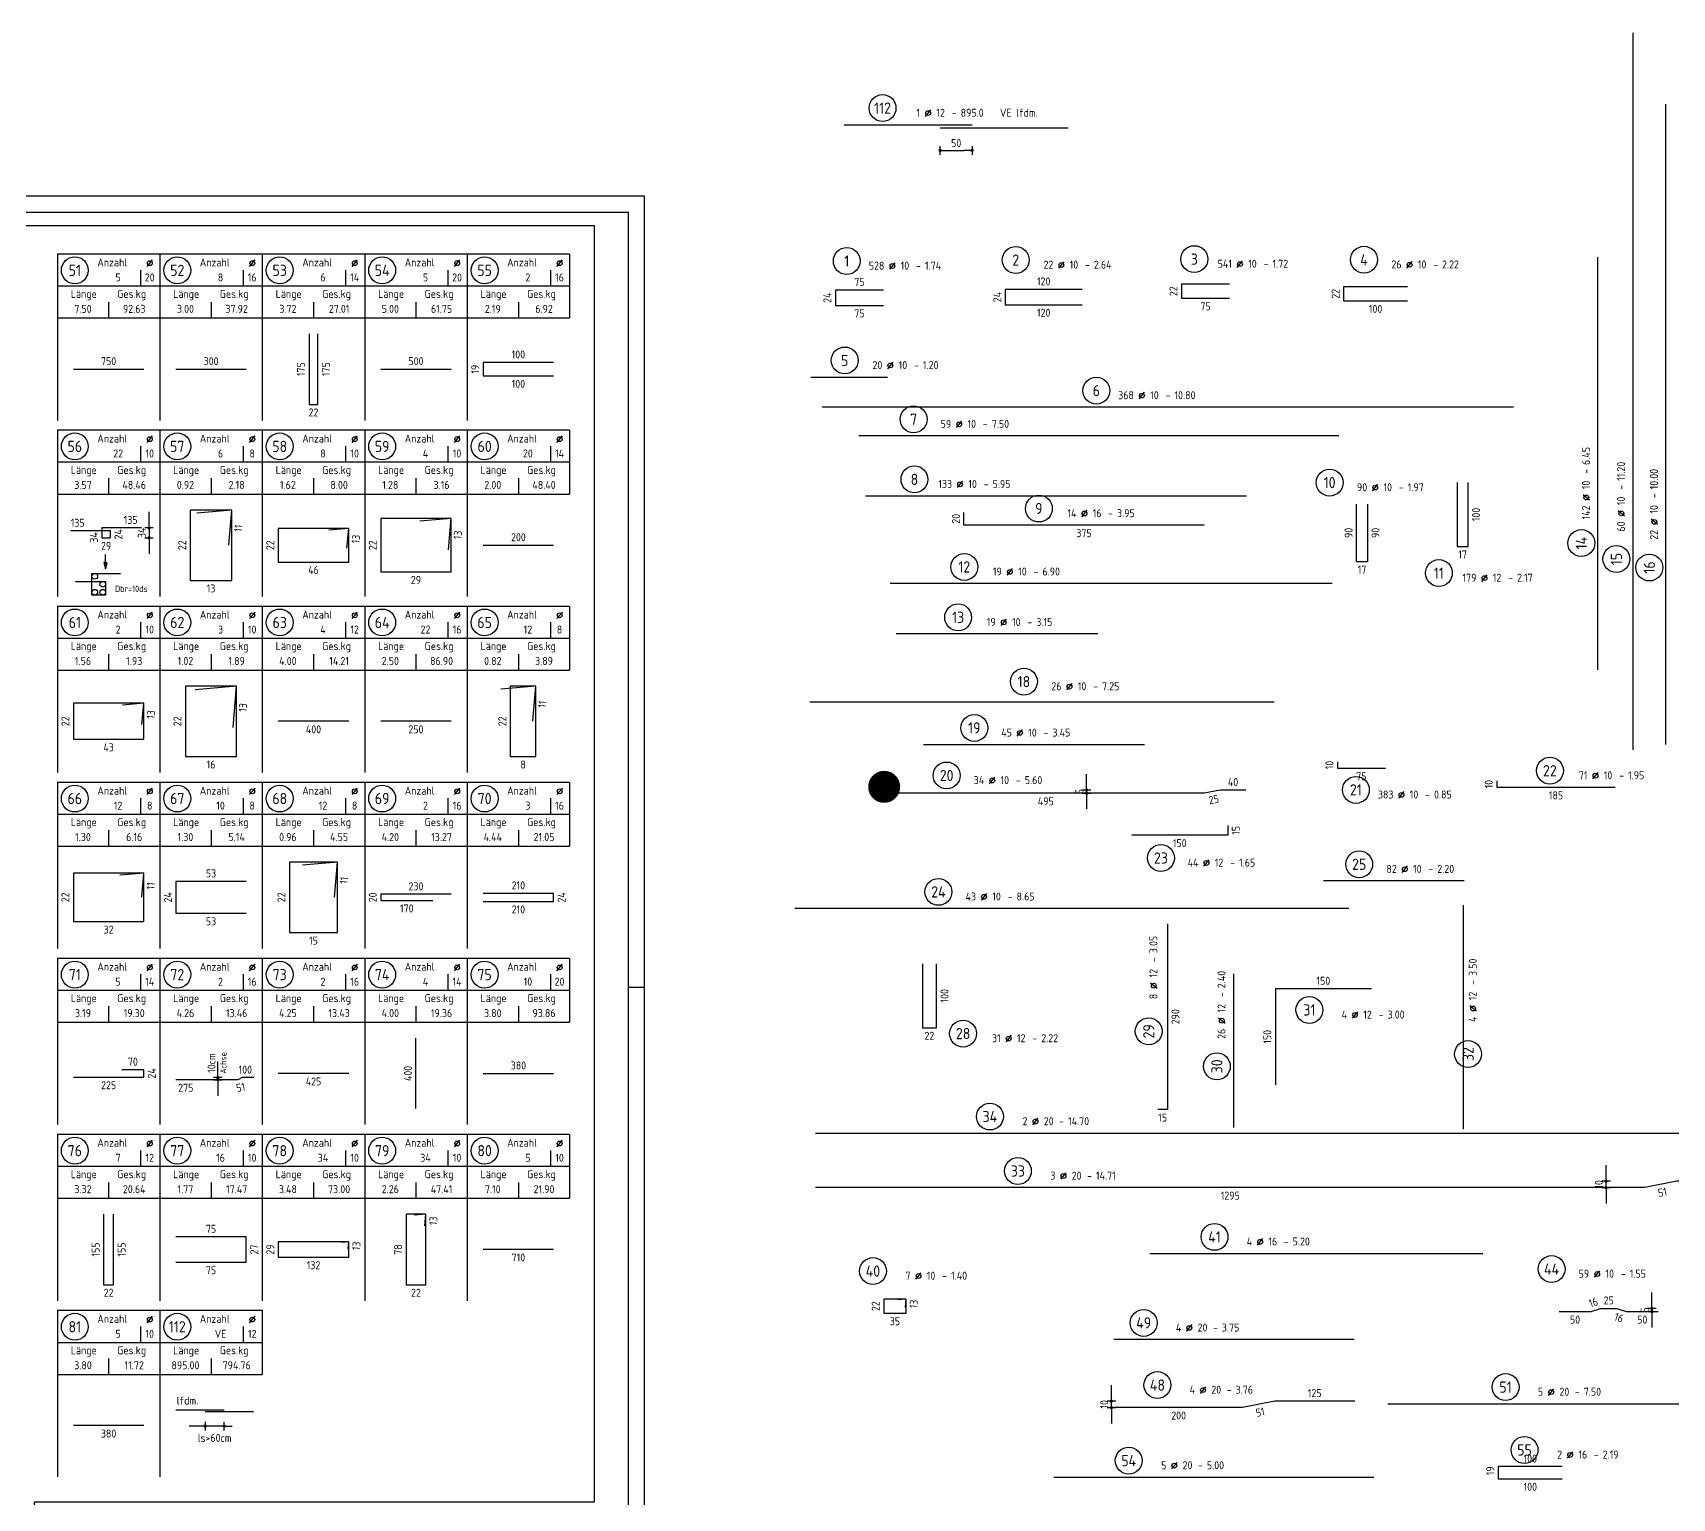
# Model space of a CAD drawing. Extents: x 6.5 to 106.5, y 0 to 47.5.
# Drawn here: x 65.92 to 91.52, y 21.72 to 44.6 of the extents above; entities that cross this region are included whole.
import ezdxf
from ezdxf.enums import TextEntityAlignment as Align

# ---------------------------------------------------------------- set-up
doc = ezdxf.new("R2010")
doc.units = 0
doc.header["$LTSCALE"] = 0.5
doc.linetypes.add('AUSGEZOGEN', pattern=[1000.01, 1000, 0.01])
doc.linetypes.add('HIDDEN', pattern=[0.375, 0.25, -0.125])
for name, color, linetype in [('DETAIL', 7, 'Continuous'), ('MASSE', 7, 'Continuous'), ('OBJEKT', 7, 'Continuous'), ('RAHMEN', 7, 'Continuous'), ('RND', 7, 'Continuous'), ('RND_BILD', 7, 'Continuous'), ('TEXT', 7, 'Continuous'), ('VERDECKT', 7, 'Continuous')]:
    doc.layers.add(name, color=color, linetype=linetype)
doc.layers.add('NOPLOT', color=7, linetype='Continuous', plot=False)
doc.styles.add('txt', font='isocp.shx')
doc.dimstyles.new('DOT_I', dxfattribs={"dimscale": 0.5, "dimtxt": 0.25, "dimasz": 0.25, "dimexe": 0.1, "dimexo": 0.3, "dimgap": 0.1, "dimtad": 1, "dimdec": 3, "dimzin": 3, "dimtxsty": 'txt', "dimblk": 'DOT', "dimblk1": 'DOT', "dimblk2": 'DOT', "dimsah": 1, "dimcen": 0.1, "dimse1": 1, "dimse2": 1, "dimazin": 0, "dimtfac": 1, "dimtdec": 4, "dimtix": 1, "dimtmove": 2, "dimatfit": 3, "dimfxl": 0, "dimtvp": 1, "dimtolj": 1, "dimtzin": 0, "dimarcsym": 0})

# ---------------------------------------------------------------- blocks, each defined once
blk = doc.blocks.new('A0-19-0')
at = {"layer": 'RAHMEN'}
for p, q in [((137.9, 84.1), (0, 84.1)), ((137.9, 0), (137.9, 84.1))]:
    blk.add_line(p, q, dxfattribs=at)
at = {"layer": 'RAHMEN', "color": 5}
for p, q in [((137.4, 83.6), (2, 83.6)), ((137.4, 0.5), (137.4, 83.6))]:
    blk.add_line(p, q, dxfattribs=at)
at = {"layer": 'RAHMEN', "color": 7}
blk.add_line((137.4, 59.4), (137.9, 59.4), dxfattribs=at)
blk = doc.blocks.new('RND_AUSZ')
at = {"layer": 'RND', "color": 7, "linetype": 'Continuous'}
blk.add_line((1.341, 0.262), (1.509, 0.466), dxfattribs=at)
at = {"layer": 'RND', "color": 1, "linetype": 'Continuous'}
blk.add_circle((0, 0.52), 0.42, dxfattribs=at)
at = {"layer": 'RND', "color": 7, "linetype": 'Continuous'}
blk.add_circle((1.425, 0.364), 0.075, dxfattribs=at)
at = {"layer": 'RND', "color": 7, "linetype": 'Continuous', "style": 'txt'}
blk.add_text('-', height=0.25, dxfattribs=at).set_placement((2.163, 0.25))
at = {"layer": 'RND', "color": 1, "linetype": 'Continuous', "style": 'txt'}
blk.add_attdef('POS', text='', height=0.35, dxfattribs=at).set_placement((0, 0.52), align=Align.MIDDLE)
at = {"layer": 'RND', "color": 7, "linetype": 'Continuous', "style": 'txt'}
for tag, p in [('WIEOFT', (-0.536, 0.25)), ('STK', (1.174, 0.25))]:
    blk.add_attdef(tag, text='', height=0.25, dxfattribs=at).set_placement(p, align=Align.RIGHT)
for tag, p in [('DS', (1.683, 0.25)), ('LANG', (2.441, 0.25)), ('TEXT', (3.669, 0.25))]:
    blk.add_attdef(tag, p, '', height=0.25, dxfattribs=at)
blk = doc.blocks.new('DOT')
at = {"layer": 'MASSE', "color": 7, "linetype": 'Continuous'}
for p, q in [((0, 0), (-1, 0)), ((0, 0.54), (0, -0.54))]:
    blk.add_line(p, q, dxfattribs=at)
at = {"layer": 'MASSE', "color": 7, "linetype": 'Continuous', "const_width": 0.2}
blk.add_lwpolyline([(-0.1, 0, 1), (0.1, 0, 1)], format="xyb", close=True, dxfattribs=at)
blk = doc.blocks.new('*D64')
at = {"layer": 'Defpoints', "color": 0, "linetype": 'AUSGEZOGEN', "transparency": 16777216}
for p in [(80.089, 43.118), (80.589, 43.118), (80.589, 42.768)]:
    blk.add_point(p, dxfattribs=at)
at = {"layer": 'RND', "color": 0, "linetype": 'AUSGEZOGEN', "lineweight": -2, "transparency": 16777216}
blk.add_line((80.214, 42.768), (80.464, 42.768), dxfattribs=at)
at = {"layer": 'RND', "color": 0, "linetype": 'AUSGEZOGEN', "lineweight": -2, "transparency": 16777216, "xscale": 0.125, "yscale": 0.125, "zscale": 0.125, "rotation": 180}
blk.add_blockref('DOT', (80.089, 42.768), dxfattribs=at)
at = {"layer": 'RND', "color": 0, "linetype": 'AUSGEZOGEN', "lineweight": -2, "transparency": 16777216, "xscale": 0.125, "yscale": 0.125, "zscale": 0.125}
blk.add_blockref('DOT', (80.589, 42.768), dxfattribs=at)
at = {"layer": 'RND', "color": 0, "linetype": 'AUSGEZOGEN', "transparency": 16777216, "insert": (80.339, 42.881), "char_height": 0.125, "attachment_point": 5, "style": 'txt'}
blk.add_mtext('\\A1;50', dxfattribs=at)
blk = doc.blocks.new('*D77')
at = {"layer": 'Defpoints', "color": 0, "linetype": 'AUSGEZOGEN', "transparency": 16777216}
for p in [(91.204, 24.63), (91.204, 24.63), (91.304, 24.68)]:
    blk.add_point(p, dxfattribs=at)
at = {"layer": 'RND', "color": 0, "linetype": 'AUSGEZOGEN', "lineweight": -2, "transparency": 16777216}
for p, q in [((91.204, 24.805), (91.204, 24.93)), ((91.204, 24.68), (91.204, 24.63)), ((91.204, 24.505), (91.204, 24.38))]:
    blk.add_line(p, q, dxfattribs=at)
at = {"layer": 'RND', "color": 0, "linetype": 'AUSGEZOGEN', "lineweight": -2, "transparency": 16777216, "xscale": 0.125, "yscale": 0.125, "zscale": 0.125}
for p, rotation in [((91.204, 24.68), 270), ((91.204, 24.63), 90)]:
    blk.add_blockref('DOT', p, dxfattribs=dict(at, rotation=rotation))
at = {"layer": 'RND', "color": 0, "linetype": 'AUSGEZOGEN', "transparency": 16777216, "insert": (91.092, 24.655), "char_height": 0.125, "attachment_point": 5, "rotation": 90, "style": 'txt'}
blk.add_mtext('\\A1;5', dxfattribs=at)
blk = doc.blocks.new('*D109')
at = {"layer": 'Defpoints', "color": 0, "linetype": 'AUSGEZOGEN', "transparency": 16777216}
for p in [(67.733, 36.871), (67.733, 36.716), (67.733, 36.716)]:
    blk.add_point(p, dxfattribs=at)
at = {"layer": 'MASSE', "color": 0, "linetype": 'AUSGEZOGEN', "lineweight": -2, "transparency": 16777216}
for p, q in [((67.733, 36.996), (67.733, 37.121)), ((67.733, 36.871), (67.733, 36.716)), ((67.733, 36.591), (67.733, 36.466))]:
    blk.add_line(p, q, dxfattribs=at)
at = {"layer": 'MASSE', "color": 0, "linetype": 'AUSGEZOGEN', "lineweight": -2, "transparency": 16777216, "xscale": 0.125, "yscale": 0.125, "zscale": 0.125}
for p, rotation in [((67.733, 36.871), 270), ((67.733, 36.716), 90)]:
    blk.add_blockref('DOT', p, dxfattribs=dict(at, rotation=rotation))
at = {"layer": 'MASSE', "color": 0, "linetype": 'AUSGEZOGEN', "transparency": 16777216, "insert": (67.62, 36.794), "char_height": 0.125, "attachment_point": 5, "rotation": 90, "style": 'txt'}
blk.add_mtext('\\A1;34', dxfattribs=at)
blk = doc.blocks.new('Pfeillinie')
at = {"layer": 'TEXT', "linetype": 'Continuous'}
blk.add_hatch(color=7, dxfattribs=at).paths.add_polyline_path([(0, 0), (-0.8, 0.2), (-0.8, 0), (-0.8, -0.2)])
at = {"layer": 'TEXT', "color": 7, "linetype": 'Continuous'}
for p, q in [((-0.8, 0), (-0.8, 0.2)), ((-0.8, 0.2), (0, 0)), ((-0.8, 0), (-0.8, -0.2)), ((-0.8, -0.2), (0, 0))]:
    blk.add_line(p, q, dxfattribs=at)
blk = doc.blocks.new('*D111')
at = {"layer": 'Defpoints', "color": 0, "linetype": 'AUSGEZOGEN', "transparency": 16777216}
for p in [(90.488, 26.667), (90.488, 26.667), (90.488, 26.567)]:
    blk.add_point(p, dxfattribs=at)
at = {"layer": 'RND', "color": 0, "linetype": 'AUSGEZOGEN', "lineweight": -2, "transparency": 16777216}
for p, q in [((90.488, 26.792), (90.488, 26.917)), ((90.488, 26.567), (90.488, 26.667)), ((90.488, 26.442), (90.488, 26.317))]:
    blk.add_line(p, q, dxfattribs=at)
at = {"layer": 'RND', "color": 0, "linetype": 'AUSGEZOGEN', "lineweight": -2, "transparency": 16777216, "xscale": 0.125, "yscale": 0.125, "zscale": 0.125}
for p, rotation in [((90.488, 26.667), 270), ((90.488, 26.567), 90)]:
    blk.add_blockref('DOT', p, dxfattribs=dict(at, rotation=rotation))
at = {"layer": 'RND', "color": 0, "linetype": 'AUSGEZOGEN', "transparency": 16777216, "insert": (90.376, 26.617), "char_height": 0.125, "attachment_point": 5, "rotation": 90, "style": 'txt'}
blk.add_mtext('\\A1;10', dxfattribs=at)
blk = doc.blocks.new('*D115')
at = {"layer": 'Defpoints', "color": 0, "linetype": 'HIDDEN', "transparency": 16777216}
for p in [(82.763, 23.232), (82.763, 23.232), (82.763, 23.132)]:
    blk.add_point(p, dxfattribs=at)
at = {"layer": 'VERDECKT', "color": 0, "linetype": 'HIDDEN', "lineweight": -2, "transparency": 16777216}
for p, q in [((82.763, 23.357), (82.763, 23.482)), ((82.763, 23.132), (82.763, 23.232)), ((82.763, 23.007), (82.763, 22.882))]:
    blk.add_line(p, q, dxfattribs=at)
at = {"layer": 'VERDECKT', "color": 0, "linetype": 'HIDDEN', "lineweight": -2, "transparency": 16777216, "xscale": 0.125, "yscale": 0.125, "zscale": 0.125}
for p, rotation in [((82.763, 23.232), 270), ((82.763, 23.132), 90)]:
    blk.add_blockref('DOT', p, dxfattribs=dict(at, rotation=rotation))
at = {"layer": 'VERDECKT', "color": 0, "linetype": 'HIDDEN', "transparency": 16777216, "insert": (82.651, 23.182), "char_height": 0.125, "attachment_point": 5, "rotation": 90, "style": 'txt'}
blk.add_mtext('\\A1;10', dxfattribs=at)
blk = doc.blocks.new('*D125')
at = {"layer": 'Defpoints', "color": 0, "linetype": 'AUSGEZOGEN', "transparency": 16777216}
for p in [(68.808, 28.285), (68.808, 28.285), (68.808, 28.252)]:
    blk.add_point(p, dxfattribs=at)
at = {"layer": 'RND_BILD', "color": 0, "linetype": 'AUSGEZOGEN', "lineweight": -2, "transparency": 16777216}
for p, q in [((68.808, 28.41), (68.808, 28.535)), ((68.808, 28.252), (68.808, 28.285)), ((68.808, 28.127), (68.808, 28.002))]:
    blk.add_line(p, q, dxfattribs=at)
at = {"layer": 'RND_BILD', "color": 0, "linetype": 'AUSGEZOGEN', "lineweight": -2, "transparency": 16777216, "xscale": 0.125, "yscale": 0.125, "zscale": 0.125}
for p, rotation in [((68.808, 28.285), 270), ((68.808, 28.252), 90)]:
    blk.add_blockref('DOT', p, dxfattribs=dict(at, rotation=rotation))
at = {"layer": 'RND_BILD', "color": 0, "linetype": 'AUSGEZOGEN', "transparency": 16777216, "insert": (68.709, 28.513), "char_height": 0.125, "attachment_point": 5, "rotation": 90, "style": 'txt'}
blk.add_mtext('\\A1;10cm', dxfattribs=at)
blk = doc.blocks.new('*D138')
at = {"layer": 'Defpoints', "color": 0, "linetype": 'AUSGEZOGEN', "transparency": 16777216}
for p in [(82.376, 32.776), (82.376, 32.776), (82.376, 32.726)]:
    blk.add_point(p, dxfattribs=at)
at = {"layer": 'RND', "color": 0, "linetype": 'AUSGEZOGEN', "lineweight": -2, "transparency": 16777216}
for p, q in [((82.376, 32.901), (82.376, 33.026)), ((82.376, 32.726), (82.376, 32.776)), ((82.376, 32.601), (82.376, 32.476))]:
    blk.add_line(p, q, dxfattribs=at)
at = {"layer": 'RND', "color": 0, "linetype": 'AUSGEZOGEN', "lineweight": -2, "transparency": 16777216, "xscale": 0.125, "yscale": 0.125, "zscale": 0.125}
for p, rotation in [((82.376, 32.776), 270), ((82.376, 32.726), 90)]:
    blk.add_blockref('DOT', p, dxfattribs=dict(at, rotation=rotation))
at = {"layer": 'RND', "color": 0, "linetype": 'AUSGEZOGEN', "transparency": 16777216, "insert": (82.264, 32.751), "char_height": 0.125, "attachment_point": 5, "rotation": 90, "style": 'txt'}
blk.add_mtext('\\A1;5', dxfattribs=at)
blk = doc.blocks.new('RND_LIS2')
at = {"layer": 'RND', "color": 3, "linetype": 'Continuous'}
for p, q in [((0, 0), (0, -5.2)), ((0, 0), (3.2, 0)), ((3.2, 0), (3.2, -2)), ((2.6, -0.503), (2.6, -1)), ((0, -1), (3.2, -1)), ((1.6, -1.503), (1.6, -2)), ((0, -2), (3.2, -2))]:
    blk.add_line(p, q, dxfattribs=at)
at = {"layer": 'RND', "color": 7, "linetype": 'Continuous'}
blk.add_line((2.805, -0.39), (2.973, -0.186), dxfattribs=at)
at = {"layer": 'RND', "color": 1, "linetype": 'Continuous'}
blk.add_circle((0.545, -0.513), 0.42, dxfattribs=at)
at = {"layer": 'RND', "color": 7, "linetype": 'Continuous'}
blk.add_circle((2.889, -0.288), 0.075, dxfattribs=at)
at = {"layer": 'RND', "color": 7, "linetype": 'Continuous', "style": 'txt'}
for s, p in [('Anzahl', (1.249, -0.391)), ('Länge', (0.42, -1.373)), ('Ges.kg', (1.872, -1.373))]:
    blk.add_text(s, height=0.25, dxfattribs=at).set_placement(p)
at = {"layer": 'RND', "color": 1, "linetype": 'Continuous', "style": 'txt'}
blk.add_attdef('POS1', text='', height=0.35, dxfattribs=at).set_placement((0.545, -0.513), align=Align.MIDDLE)
at = {"layer": 'RND', "color": 7, "linetype": 'Continuous', "style": 'txt'}
for tag, p in [('STK1', (1.897, -0.859)), ('DS1', (2.885, -0.859)), ('LANG1', (0.8, -1.841)), ('GEW', (2.4, -1.841))]:
    blk.add_attdef(tag, text='', height=0.25, dxfattribs=at).set_placement(p, align=Align.CENTER)

msp = doc.modelspace()

# ---------------------------------------------------------------- linework, layer by layer
at = {"layer": 'DETAIL', "color": 102, "linetype": 'AUSGEZOGEN'}
for centre in [(66.8869, 36.1148), (66.8869, 35.8659), (67.0116, 35.9901), (67.0116, 35.8659)]:
    msp.add_circle(centre, 0.0442, dxfattribs=at)
at = {"layer": 'MASSE', "color": 7, "linetype": 'Continuous'}
for p, q in [((68.4839, 22.8421), (68.3589, 22.8421)), ((68.908, 22.8421), (68.6089, 22.8421))]:
    msp.add_line(p, q, dxfattribs=at)
at = {"layer": 'NOPLOT', "color": 191, "linetype": 'Continuous', "const_width": 0.25}
msp.add_lwpolyline([(79.0897, 32.8271, 1), (79.3397, 32.8271, 1)], format="xyb", close=True, dxfattribs=at)
at = {"layer": 'RND', "color": 1, "linetype": 'AUSGEZOGEN'}
for points in [[(90.91, 33.4044), (90.91, 44.6044)], [(91.4243, 33.4905), (91.4243, 43.4905)], [(78.5887, 43.1681), (80.5887, 43.1681)], [(80.0887, 43.1181), (82.0887, 43.1181)], [(90.3627, 34.6521), (90.3627, 41.1021)], [(79.2022, 40.5869), (78.4522, 40.5869), (78.4522, 40.3469), (79.2022, 40.3469)], [(82.3057, 40.5963), (81.1057, 40.5963), (81.1057, 40.3563), (82.3057, 40.3563)], [(84.608, 40.6775), (83.858, 40.6775), (83.858, 40.4575), (84.608, 40.4575)], [(87.3894, 40.6373), (86.3894, 40.6373), (86.3894, 40.4173), (87.3894, 40.4173)], [(78.0666, 39.2265), (79.2666, 39.2265)], [(89.045, 38.756), (78.245, 38.756)], [(86.3164, 38.3077), (78.8164, 38.3077)], [(88.1636, 37.5808), (88.1636, 36.5808), (88.3336, 36.5808), (88.3336, 37.5808)], [(78.9251, 37.3696), (84.8751, 37.3696)], [(86.7627, 37.2438), (86.7627, 36.3438), (86.5927, 36.3438), (86.5927, 37.2438)], [(84.2104, 36.9136), (80.4604, 36.9136), (80.4604, 37.1136)], [(86.2101, 36.0021), (79.3101, 36.0021)], [(82.5533, 35.2142), (79.4033, 35.2142)], [(85.3059, 34.1473), (78.0559, 34.1473)], [(79.8284, 33.487), (83.2784, 33.487)], [(86.2927, 33.2177), (86.2927, 33.1177), (87.0427, 33.1177)], [(84.8627, 32.7765), (84.4627, 32.7765), (84.2127, 32.7265), (79.2627, 32.7265)], [(88.7816, 32.9193), (88.7816, 32.8193), (90.6316, 32.8193)], [(84.5807, 32.2222), (84.5807, 32.0722), (83.0807, 32.0722)], [(88.2748, 31.3578), (86.0748, 31.3578)], [(86.471, 30.9263), (77.821, 30.9263)], [(88.2602, 27.4793), (88.2602, 30.9793)], [(83.6388, 30.6862), (83.6388, 27.7862), (83.4888, 27.7862)], [(79.8114, 30.0639), (79.8114, 29.0639), (80.0314, 29.0639), (80.0314, 30.0639)], [(84.67, 29.9082), (84.67, 27.5082)], [(86.8238, 29.6731), (85.3238, 29.6731), (85.3238, 28.1731)], [(78.1442, 27.4174), (92.8442, 27.4174)], [(92.8442, 26.6669), (91.5942, 26.6669), (91.0942, 26.5669), (78.1442, 26.5669)], [(83.365, 25.5382), (88.565, 25.5382)], [(79.5456, 24.6959), (79.5569, 24.8254), (79.2069, 24.8254), (79.2069, 24.6054), (79.5569, 24.6054), (79.5569, 24.8254), (79.4274, 24.8141)], [(89.7543, 24.6305), (90.2543, 24.6305), (90.4043, 24.6805), (90.6543, 24.6805), (90.8043, 24.6305), (91.3043, 24.6305)], [(86.5526, 24.1943), (82.8026, 24.1943)], [(86.5631, 23.2325), (85.3131, 23.2325), (84.8131, 23.1325), (82.8131, 23.1325)], [(87.0823, 23.1916), (94.5823, 23.1916)], [(81.862, 22.0432), (86.862, 22.0432)], [(89.8056, 22.2098), (88.8056, 22.2098), (88.8056, 22.0198), (89.8056, 22.0198)]]:
    msp.add_lwpolyline(points, dxfattribs=at)
msp.add_lwpolyline([(65.9403, 12.6165), (56.947, 12.6165), (56.947, 41.5944), (74.6874, 41.5944), (74.6874, 21.6531), (65.9403, 21.6531)], close=True, dxfattribs=at)
at = {"layer": 'RND', "color": 102, "linetype": 'AUSGEZOGEN'}
msp.add_lwpolyline([(67.0519, 36.2294), (67.0519, 36.4574)], dxfattribs=at)
at = {"layer": 'RND_BILD', "color": 1, "linetype": 'AUSGEZOGEN'}
for points in [[(70.2329, 39.9006), (70.2329, 38.8006), (70.3712, 38.8006), (70.3712, 39.9006)], [(74.052, 39.4551), (72.952, 39.4551), (72.952, 39.2461), (74.052, 39.2461)], [(66.552, 39.3506), (67.652, 39.3506)], [(68.152, 39.3506), (69.252, 39.3506)], [(71.352, 39.3506), (72.452, 39.3506)], [(68.9791, 36.6027), (69.027, 37.1506), (68.377, 37.1506), (68.377, 36.0506), (69.027, 36.0506), (69.027, 37.1506), (68.4791, 37.1027)], [(67.6132, 36.8714), (66.997, 36.8714), (66.997, 36.7162), (67.1294, 36.7162), (67.1294, 36.8258), (66.5132, 36.8258)], [(72.4091, 36.5266), (72.452, 37.0179), (71.352, 37.0179), (71.352, 36.1834), (72.452, 36.1834), (72.452, 37.0179), (71.9608, 36.9749)], [(70.825, 36.554), (70.852, 36.8637), (69.752, 36.8637), (69.752, 36.3376), (70.852, 36.3376), (70.852, 36.8637), (70.5424, 36.8366)], [(72.952, 36.6006), (74.052, 36.6006)], [(69.0454, 33.7531), (69.102, 34.4006), (68.302, 34.4006), (68.302, 33.3006), (69.102, 33.3006), (69.102, 34.4006), (68.4545, 34.344)], [(73.7281, 33.8527), (73.776, 34.4006), (73.376, 34.4006), (73.376, 33.3006), (73.776, 33.3006), (73.776, 34.4006), (73.2281, 34.3527)], [(67.6231, 33.8007), (67.652, 34.132), (66.552, 34.132), (66.552, 33.5692), (67.652, 33.5692), (67.652, 34.132), (67.3208, 34.103)], [(70.852, 33.8506), (69.752, 33.8506)], [(72.452, 33.8506), (71.352, 33.8506)], [(70.6291, 31.1027), (70.677, 31.6506), (69.927, 31.6506), (69.927, 30.5506), (70.677, 30.5506), (70.677, 31.6506), (70.1291, 31.6027)], [(67.6191, 31.102), (67.652, 31.4787), (66.552, 31.4787), (66.552, 30.7225), (67.652, 30.7225), (67.652, 31.4787), (67.2754, 31.4458)], [(69.252, 31.3497), (68.152, 31.3497), (68.152, 30.8516), (69.252, 30.8516)], [(72.452, 31.1484), (71.352, 31.1484), (71.352, 31.0528), (72.1651, 31.0528)], [(72.952, 31.0378), (74.052, 31.0378), (74.052, 31.1635), (72.952, 31.1635)], [(71.902, 27.8006), (71.902, 28.9006)], [(66.552, 28.2919), (67.652, 28.2919), (67.652, 28.4093), (67.3098, 28.4093)], [(69.3764, 28.2849), (69.1901, 28.2849), (69.1211, 28.2522), (68.152, 28.2522)], [(70.852, 28.3506), (69.752, 28.3506)], [(72.952, 28.3506), (74.052, 28.3506)], [(67.024, 26.1506), (67.024, 25.0506), (67.1801, 25.0506), (67.1801, 26.1506)], [(72.0412, 25.968), (72.0572, 26.1506), (71.7469, 26.1506), (71.7469, 25.0506), (72.0572, 25.0506), (72.0572, 26.1506), (71.8745, 26.1346)], [(68.152, 25.4026), (69.252, 25.4026), (69.252, 25.7986), (68.152, 25.7986)], [(70.8426, 25.6135), (70.852, 25.7214), (69.752, 25.7214), (69.752, 25.4798), (70.852, 25.4798), (70.852, 25.7214), (70.7441, 25.712)], [(74.052, 25.6006), (72.952, 25.6006)], [(67.652, 22.8506), (66.552, 22.8506)]]:
    msp.add_lwpolyline(points, dxfattribs=at)
at = {"layer": 'RND_BILD', "color": 7, "linetype": 'AUSGEZOGEN'}
msp.add_lwpolyline([(66.5834, 36.0344), (67.0559, 36.0344), (67.0559, 35.8217), (66.8427, 35.8217), (66.8427, 36.159), (67.2889, 36.159)], dxfattribs=at)
at = {"layer": 'RND_BILD', "color": 1, "linetype": 'Continuous'}
for points in [[(68.1519, 23.0963), (68.908, 23.0963)], [(68.6089, 23.0686), (69.3649, 23.0686)]]:
    msp.add_lwpolyline(points, dxfattribs=at)

# ---------------------------------------------------------------- block references
at = {"layer": 'MASSE', "color": 7, "linetype": 'Continuous', "xscale": 0.125, "yscale": 0.125, "zscale": 0.125}
msp.add_blockref('DOT', (68.6089, 22.8421), dxfattribs=at)
at = {"layer": 'MASSE', "color": 7, "linetype": 'Continuous', "xscale": 0.125, "yscale": 0.125, "zscale": 0.125, "rotation": 180}
msp.add_blockref('DOT', (68.908, 22.8421), dxfattribs=at)
at = {"layer": 'RAHMEN', "color": 7, "linetype": 'AUSGEZOGEN', "xscale": 0.5, "yscale": 0.5, "zscale": 0.5}
msp.add_blockref('A0-19-0', (6.5209, 0), dxfattribs=at)
at = {"layer": 'RND', "color": 7, "linetype": 'AUSGEZOGEN', "xscale": 0.5, "yscale": 0.5, "zscale": 0.5}
for p, values in [((79.1887, 43.1681), {'POS': '112', 'STK': '1', 'DS': '12', 'LANG': '895.0', 'TEXT': 'VE lfdm.'}), ((78.6308, 40.7799), {'POS': '1', 'STK': '528', 'DS': '10', 'LANG': '1.74'}), ((81.2694, 40.7948), {'POS': '2', 'STK': '22', 'DS': '10', 'LANG': '2.64'}), ((84.0586, 40.8094), {'POS': '3', 'STK': '541', 'DS': '10', 'LANG': '1.72'}), ((86.7079, 40.7994), {'POS': '4', 'STK': '26', 'DS': '10', 'LANG': '2.22'}), ((78.5991, 39.2265), {'POS': '5', 'STK': '20', 'DS': '10', 'LANG': '1.20'}), ((82.5278, 38.756), {'POS': '6', 'STK': '368', 'DS': '10', 'LANG': '10.80'}), ((79.6744, 38.3077), {'POS': '7', 'STK': '59', 'DS': '10', 'LANG': '7.50'}), ((86.1713, 37.3188), {'POS': '10', 'STK': '90', 'DS': '10', 'LANG': '1.97'}), ((80.4659, 36.0021), {'POS': '12', 'STK': '19', 'DS': '10', 'LANG': '6.90'}), ((87.8774, 35.9055), {'POS': '11', 'STK': '179', 'DS': '12', 'LANG': '2.17'}), ((80.3699, 35.2142), {'POS': '13', 'STK': '19', 'DS': '10', 'LANG': '3.15'}), ((81.3968, 34.2104), {'POS': '18', 'STK': '26', 'DS': '10', 'LANG': '7.25'}), ((80.6226, 33.487), {'POS': '19', 'STK': '45', 'DS': '10', 'LANG': '3.45'}), ((89.6114, 32.8193), {'POS': '22', 'STK': '71', 'DS': '10', 'LANG': '1.95'}), ((83.5366, 31.456), {'POS': '23', 'STK': '44', 'DS': '12', 'LANG': '1.65'}), ((86.6329, 31.3578), {'POS': '25', 'STK': '82', 'DS': '10', 'LANG': '2.20'}), ((80.0619, 30.9263), {'POS': '24', 'STK': '43', 'DS': '10', 'LANG': '8.65'}), ((85.856, 29.0822), {'POS': '31', 'STK': '4', 'DS': '12', 'LANG': '3.00'}), ((80.4471, 28.7133), {'POS': '28', 'STK': '31', 'DS': '12', 'LANG': '2.22'}), ((84.3736, 25.5382), {'POS': '41', 'STK': '4', 'DS': '16', 'LANG': '5.20'}), ((79.0389, 25.0039), {'POS': '40', 'STK': '7', 'DS': '10', 'LANG': '1.40'}), ((89.6382, 25.035), {'POS': '44', 'STK': '59', 'DS': '10', 'LANG': '1.55'}), ((83.2677, 24.1943), {'POS': '49', 'STK': '4', 'DS': '20', 'LANG': '3.75'}), ((88.9193, 23.1916), {'POS': '51', 'STK': '5', 'DS': '20', 'LANG': '7.50'}), ((89.2151, 22.2098), {'POS': '55', 'STK': '2', 'DS': '16', 'LANG': '2.19'}), ((83.0339, 22.0432), {'POS': '54', 'STK': '5', 'DS': '20', 'LANG': '5.00'})]:
    msp.add_blockref('RND_AUSZ', p, dxfattribs=at).add_auto_attribs(values)
at = {"layer": 'RND', "color": 7, "linetype": 'AUSGEZOGEN', "xscale": 0.5, "yscale": 0.5, "zscale": 0.5, "rotation": 90}
for p, values in [((90.3627, 36.6338), {'POS': '14', 'STK': '142', 'DS': '10', 'LANG': '6.45'}), ((83.6067, 29.0084), {'POS': '29', 'STK': '8', 'DS': '12', 'LANG': '3.05'}), ((88.5942, 28.6527), {'POS': '32', 'STK': '4', 'DS': '12', 'LANG': '3.50'}), ((84.67, 28.4613), {'POS': '30', 'STK': '26', 'DS': '12', 'LANG': '2.40'})]:
    msp.add_blockref('RND_AUSZ', p, dxfattribs=at).add_auto_attribs(values)
at = {"layer": 'RND', "color": 1, "linetype": 'AUSGEZOGEN', "xscale": 0.5, "yscale": 0.5, "zscale": 0.5, "rotation": 90}
msp.add_blockref('RND_AUSZ', (90.91, 36.3851), dxfattribs=at).add_auto_attribs({'POS': '15', 'STK': '60', 'DS': '10', 'LANG': '11.20'})
at = {"layer": 'RND', "color": 1, "linetype": 'AUSGEZOGEN', "xscale": 0.5, "yscale": 0.5, "zscale": 0.5}
for p, values in [((79.6875, 37.3696), {'POS': '8', 'STK': '133', 'DS': '10', 'LANG': '5.95'}), ((81.6302, 36.9136), {'POS': '9', 'STK': '14', 'DS': '16', 'LANG': '3.95'}), ((80.1903, 32.7443), {'POS': '20', 'STK': '34', 'DS': '10', 'LANG': '5.60'}), ((86.5811, 32.5192), {'POS': '21', 'STK': '383', 'DS': '10', 'LANG': '0.85'}), ((80.8658, 27.4174), {'POS': '34', 'STK': '2', 'DS': '20', 'LANG': '14.70'}), ((81.3023, 26.5669), {'POS': '33', 'STK': '3', 'DS': '20', 'LANG': '14.71'}), ((83.4823, 23.2231), {'POS': '48', 'STK': '4', 'DS': '20', 'LANG': '3.76'})]:
    msp.add_blockref('RND_AUSZ', p, dxfattribs=at).add_auto_attribs(values)
at = {"layer": 'RND', "color": 191, "linetype": 'AUSGEZOGEN', "xscale": 0.5, "yscale": 0.5, "zscale": 0.5, "rotation": 90}
msp.add_blockref('RND_AUSZ', (91.4243, 36.2525), dxfattribs=at).add_auto_attribs({'POS': '16', 'STK': '22', 'DS': '10', 'LANG': '10.00'})
at = {"layer": 'RND', "color": 102, "linetype": 'AUSGEZOGEN', "xscale": 0.125, "yscale": 0.125, "zscale": 0.125, "rotation": 270}
msp.add_blockref('Pfeillinie', (67.0519, 36.2294), dxfattribs=at)
at = {"layer": 'RND_BILD', "color": 7, "linetype": 'AUSGEZOGEN', "xscale": 0.5, "yscale": 0.5, "zscale": 0.5}
for p, values in [((66.302, 41.1506), {'POS1': '51', 'STK1': '5', 'DS1': '20', 'LANG1': '7.50', 'GEW': '92.63'}), ((67.902, 41.1506), {'POS1': '52', 'STK1': '8', 'DS1': '16', 'LANG1': '3.00', 'GEW': '37.92'}), ((69.502, 41.1506), {'POS1': '53', 'STK1': '6', 'DS1': '14', 'LANG1': '3.72', 'GEW': '27.01'}), ((71.102, 41.1506), {'POS1': '54', 'STK1': '5', 'DS1': '20', 'LANG1': '5.00', 'GEW': '61.75'}), ((72.702, 41.1506), {'POS1': '55', 'STK1': '2', 'DS1': '16', 'LANG1': '2.19', 'GEW': '6.92'}), ((66.302, 38.4006), {'POS1': '56', 'STK1': '22', 'DS1': '10', 'LANG1': '3.57', 'GEW': '48.46'}), ((67.902, 38.4006), {'POS1': '57', 'STK1': '6', 'DS1': '8', 'LANG1': '0.92', 'GEW': '2.18'}), ((69.502, 38.4006), {'POS1': '58', 'STK1': '8', 'DS1': '10', 'LANG1': '1.62', 'GEW': '8.00'}), ((71.102, 38.4006), {'POS1': '59', 'STK1': '4', 'DS1': '10', 'LANG1': '1.28', 'GEW': '3.16'}), ((72.702, 38.4006), {'POS1': '60', 'STK1': '20', 'DS1': '14', 'LANG1': '2.00', 'GEW': '48.40'}), ((67.902, 35.6506), {'POS1': '62', 'STK1': '3', 'DS1': '10', 'LANG1': '1.02', 'GEW': '1.89'}), ((69.502, 35.6506), {'POS1': '63', 'STK1': '4', 'DS1': '12', 'LANG1': '4.00', 'GEW': '14.21'}), ((71.102, 35.6506), {'POS1': '64', 'STK1': '22', 'DS1': '16', 'LANG1': '2.50', 'GEW': '86.90'}), ((72.702, 35.6506), {'POS1': '65', 'STK1': '12', 'DS1': '8', 'LANG1': '0.82', 'GEW': '3.89'}), ((66.302, 32.9006), {'POS1': '66', 'STK1': '12', 'DS1': '8', 'LANG1': '1.30', 'GEW': '6.16'}), ((67.902, 32.9006), {'POS1': '67', 'STK1': '10', 'DS1': '8', 'LANG1': '1.30', 'GEW': '5.14'}), ((69.502, 32.9006), {'POS1': '68', 'STK1': '12', 'DS1': '8', 'LANG1': '0.96', 'GEW': '4.55'}), ((71.102, 32.9006), {'POS1': '69', 'STK1': '2', 'DS1': '16', 'LANG1': '4.20', 'GEW': '13.27'}), ((72.702, 32.9006), {'POS1': '70', 'STK1': '3', 'DS1': '16', 'LANG1': '4.44', 'GEW': '21.05'}), ((66.302, 30.1506), {'POS1': '71', 'STK1': '5', 'DS1': '14', 'LANG1': '3.19', 'GEW': '19.30'}), ((67.902, 30.1506), {'POS1': '72', 'STK1': '2', 'DS1': '16', 'LANG1': '4.26', 'GEW': '13.46'}), ((69.502, 30.1506), {'POS1': '73', 'STK1': '2', 'DS1': '16', 'LANG1': '4.25', 'GEW': '13.43'}), ((71.102, 30.1506), {'POS1': '74', 'STK1': '4', 'DS1': '14', 'LANG1': '4.00', 'GEW': '19.36'}), ((72.702, 30.1506), {'POS1': '75', 'STK1': '10', 'DS1': '20', 'LANG1': '3.80', 'GEW': '93.86'}), ((66.302, 27.4006), {'POS1': '76', 'STK1': '7', 'DS1': '12', 'LANG1': '3.32', 'GEW': '20.64'}), ((67.902, 27.4006), {'POS1': '77', 'STK1': '16', 'DS1': '10', 'LANG1': '1.77', 'GEW': '17.47'}), ((69.502, 27.4006), {'POS1': '78', 'STK1': '34', 'DS1': '10', 'LANG1': '3.48', 'GEW': '73.00'}), ((71.102, 27.4006), {'POS1': '79', 'STK1': '34', 'DS1': '10', 'LANG1': '2.26', 'GEW': '47.41'}), ((72.702, 27.4006), {'POS1': '80', 'STK1': '5', 'DS1': '10', 'LANG1': '7.10', 'GEW': '21.90'}), ((67.902, 24.6506), {'POS1': '112', 'STK1': 'VE', 'DS1': '12', 'LANG1': '895.00', 'GEW': '794.76'})]:
    msp.add_blockref('RND_LIS2', p, dxfattribs=at).add_auto_attribs(values)
at = {"layer": 'RND_BILD', "color": 6, "linetype": 'AUSGEZOGEN', "xscale": 0.5, "yscale": 0.5, "zscale": 0.5}
for p, values in [((66.302, 35.6506), {'POS1': '61', 'STK1': '2', 'DS1': '10', 'LANG1': '1.56', 'GEW': '1.93'}), ((66.302, 24.6506), {'POS1': '81', 'STK1': '5', 'DS1': '10', 'LANG1': '3.80', 'GEW': '11.72'})]:
    msp.add_blockref('RND_LIS2', p, dxfattribs=at).add_auto_attribs(values)

# ---------------------------------------------------------------- texts
at = {"layer": 'DETAIL', "color": 7, "linetype": 'AUSGEZOGEN', "style": 'txt'}
msp.add_text('Dbr=10ds', height=0.1, dxfattribs=at).set_placement((67.4569, 35.9206), align=Align.MIDDLE)
at = {"layer": 'MASSE', "color": 7, "linetype": 'Continuous', "insert": (68.7584, 22.6579), "char_height": 0.125, "attachment_point": 5, "style": 'txt'}
msp.add_mtext('ls>60cm', dxfattribs=at)
at = {"layer": 'OBJEKT', "color": 7, "linetype": 'AUSGEZOGEN', "style": 'txt'}
for s, p in [('75', (78.8272, 40.7119)), ('120', (81.7057, 40.7213)), ('75', (78.8272, 40.2219)), ('120', (81.7057, 40.2313))]:
    msp.add_text(s, height=0.125, dxfattribs=at).set_placement(p, align=Align.MIDDLE)
for p in [(78.3272, 40.4669), (80.9807, 40.4763)]:
    msp.add_text('24', height=0.125, rotation=90, dxfattribs=at).set_placement(p, align=Align.MIDDLE)
at = {"layer": 'RND', "color": 7, "linetype": 'AUSGEZOGEN', "style": 'txt'}
for s, rotation, p in [('22', 90, (83.733, 40.5675)), ('22', 90, (86.2644, 40.5273)), ('100', 90, (88.4586, 37.0808)), ('20', 90, (80.3354, 37.0136)), ('90', 90, (86.4677, 36.7938)), ('90', 90, (86.8877, 36.7938)), ('10', 90, (86.1677, 33.1677)), ('10', 90, (88.6566, 32.8693)), ('25', 11.30993, (84.3622, 32.6289)), ('15', 90, (84.7057, 32.1472)), ('100', 90, (80.1564, 29.5639)), ('290', 90, (83.7638, 29.2362)), ('150', 90, (85.1988, 28.9231)), ('51', 11.30993, (91.3688, 26.4943)), ('16', 18.43495, (90.2898, 24.7741)), ('22', 90, (79.0819, 24.7154)), ('13', 84.99986, (79.6758, 24.7498)), ('16', 341.56505, (90.6898, 24.5369)), ('19', 90, (88.6806, 22.1442))]:
    msp.add_text(s, height=0.125, rotation=rotation, dxfattribs=at).set_placement(p, align=Align.MIDDLE)
for s, p in [('75', (84.233, 40.3325)), ('100', (86.8894, 40.2923)), ('375', (82.3354, 36.7886)), ('17', (88.2486, 36.4558)), ('17', (86.6777, 36.2188)), ('75', (86.6677, 32.9927)), ('40', (84.6627, 32.9015)), ('495', (81.7377, 32.6015)), ('185', (89.7066, 32.6943)), ('150', (83.8307, 31.9472)), ('150', (86.0738, 29.7981)), ('22', (79.9214, 28.9389)), ('15', (83.5638, 27.6612)), ('1295', (84.6192, 26.4419)), ('25', (90.5293, 24.8055)), ('35', (79.3819, 24.4804)), ('50', (90.0043, 24.5055)), ('50', (91.0543, 24.5055)), ('100', (89.3056, 22.3348)), ('100', (89.3056, 21.8948))]:
    msp.add_text(s, height=0.125, dxfattribs=at).set_placement(p, align=Align.MIDDLE)
at = {"layer": 'RND_BILD', "color": 7, "linetype": 'AUSGEZOGEN', "style": 'txt'}
for s, p in [('750', (67.102, 39.4756)), ('300', (68.702, 39.4756)), ('500', (71.902, 39.4756)), ('100', (73.502, 39.5801)), ('100', (73.502, 39.1211)), ('22', (70.302, 38.6756)), ('135', (67.4462, 36.9964)), ('29', (67.0632, 36.5912)), ('200', (73.502, 36.7256)), ('46', (70.302, 36.2126)), ('29', (71.902, 36.0584)), ('13', (68.702, 35.9256)), ('400', (70.302, 33.7256)), ('250', (71.902, 33.7256)), ('43', (67.102, 33.4442)), ('16', (68.702, 33.1756)), ('8', (73.576, 33.1756)), ('53', (68.702, 31.4747)), ('230', (71.902, 31.2734)), ('210', (73.502, 31.2885)), ('170', (71.7586, 30.9278)), ('53', (68.702, 30.7266)), ('210', (73.502, 30.9128)), ('32', (67.102, 30.5975)), ('15', (70.302, 30.4256)), ('70', (67.4809, 28.5343)), ('100', (69.2369, 28.4099)), ('380', (73.502, 28.4756)), ('225', (67.102, 28.1669)), ('275', (68.3077, 28.1272)), ('425', (70.302, 28.2256)), ('75', (68.702, 25.9236)), ('132', (70.302, 25.3548)), ('710', (73.502, 25.4756)), ('75', (68.702, 25.2776)), ('22', (67.102, 24.9256)), ('22', (71.902, 24.9256)), ('380', (67.102, 22.7256))]:
    msp.add_text(s, height=0.125, dxfattribs=at).set_placement(p, align=Align.MIDDLE)
for s, rotation, p in [('175', 90, (70.1079, 39.3506)), ('175', 90, (70.4962, 39.3506)), ('19', 90, (72.827, 39.3506)), ('135', 360, (66.6185, 36.9508)), ('11', 84.99986, (69.1276, 36.8658)), ('34', 90, (66.872, 36.7227)), ('24', 90, (67.2544, 36.771)), ('22', 90, (68.252, 36.6006)), ('22', 90, (69.627, 36.6006)), ('13', 84.99986, (70.963, 36.6979)), ('22', 90, (71.227, 36.6006)), ('13', 84.99986, (72.5551, 36.7613)), ('13', 84.99986, (69.1982, 34.066)), ('11', 84.99986, (73.8766, 34.1158)), ('22', 90, (66.427, 33.8506)), ('13', 84.99986, (67.7621, 33.9555)), ('22', 90, (68.177, 33.8506)), ('22', 90, (73.251, 33.8506)), ('11', 84.99986, (67.7601, 31.2795)), ('11', 84.99986, (70.7776, 31.3658)), ('22', 90, (66.427, 31.1006)), ('24', 90, (68.027, 31.1006)), ('22', 90, (69.802, 31.1006)), ('20', 90, (71.227, 31.1006)), ('24', 90, (74.177, 31.1006)), ('24', 90, (67.777, 28.3506)), ('400', 90, (71.777, 28.3506)), ('51', 11.30993, (69.1643, 28.1334)), ('13', 84.99986, (72.1737, 26.0484)), ('155', 90, (66.899, 25.6006)), ('155', 90, (67.3051, 25.6006)), ('27', 90, (69.377, 25.6006)), ('29', 90, (69.627, 25.6006)), ('13', 84.99986, (70.9718, 25.6566)), ('78', 90, (71.6219, 25.6006))]:
    msp.add_text(s, height=0.125, rotation=rotation, dxfattribs=at).set_placement(p, align=Align.MIDDLE)
at = {"layer": 'TEXT', "color": 7, "linetype": 'AUSGEZOGEN', "style": 'txt'}
msp.add_text('Achse', height=0.1, rotation=90, dxfattribs=at).set_placement((68.9436, 28.3462))
at = {"layer": 'TEXT', "color": 7, "linetype": 'Continuous', "style": 'txt'}
msp.add_text('lfdm.', height=0.125, dxfattribs=at).set_placement((68.1652, 23.1783))
at = {"layer": 'VERDECKT', "color": 7, "linetype": 'HIDDEN', "style": 'txt'}
for s, p in [('125', (85.9381, 23.3575)), ('200', (83.8131, 23.0075))]:
    msp.add_text(s, height=0.125, dxfattribs=at).set_placement(p, align=Align.MIDDLE)
msp.add_text('51', height=0.125, rotation=11.30993, dxfattribs=at).set_placement((85.0876, 23.0599), align=Align.MIDDLE)

# ---------------------------------------------------------------- dimensions: what is measured, and where the dimension line sits
at = {"layer": 'MASSE', "color": 7, "linetype": 'AUSGEZOGEN'}
dim = msp.add_linear_dim(base=(67.7328, 36.7162), p1=(67.7328, 36.8714), p2=(67.7328, 36.7162), angle=90, text='34', dimstyle='DOT_I', override={"dimdec": 1, "dimlfac": 100}, dxfattribs=at)
dim.commit()
dim.dimension.update_dxf_attribs({"geometry": '*D109', "text_midpoint": (67.6203, 36.7938)})
at = {"layer": 'RND', "color": 7, "linetype": 'AUSGEZOGEN'}
dim = msp.add_linear_dim(base=(80.5887, 42.7681), p1=(80.0887, 43.1181), p2=(80.5887, 43.1181), dimstyle='DOT_I', override={"dimdec": 0, "dimlfac": 100}, dxfattribs=at)
dim.commit()
dim.dimension.update_dxf_attribs({"geometry": '*D64', "text_midpoint": (80.3387, 42.8806)})
for base, p1, p2, picture, middle in [((82.3764, 32.7765), (82.3764, 32.7265), (82.3764, 32.7765), '*D138', (82.2639, 32.7515)), ((90.4884, 26.6669), (90.4884, 26.5669), (90.4884, 26.6669), '*D111', (90.3759, 26.6169))]:
    dim = msp.add_linear_dim(base=base, p1=p1, p2=p2, angle=90, dimstyle='DOT_I', override={"dimdec": 0, "dimlfac": 100}, dxfattribs=at)
    dim.commit()
    dim.dimension.update_dxf_attribs({"geometry": picture, "text_midpoint": middle})
dim = msp.add_linear_dim(base=(91.2043, 24.6305), p1=(91.3043, 24.6805), p2=(91.2043, 24.6305), angle=90, text='5', dimstyle='DOT_I', override={"dimdec": 0, "dimlfac": 100}, dxfattribs=at)
dim.commit()
dim.dimension.update_dxf_attribs({"geometry": '*D77', "text_midpoint": (91.0918, 24.6555)})
at = {"layer": 'RND_BILD', "color": 7, "linetype": 'AUSGEZOGEN'}
dim = msp.add_linear_dim(base=(68.8076, 28.2849), p1=(68.8076, 28.2522), p2=(68.8076, 28.2849), angle=90, text='10cm', dimstyle='DOT_I', override={"dimdec": 0, "dimlfac": 100, "dimrnd": 0.0005}, dxfattribs=at)
dim.commit()
dim.dimension.update_dxf_attribs({"geometry": '*D125', "text_midpoint": (68.7092, 28.5128), "dimtype": 160})
at = {"layer": 'VERDECKT', "color": 7, "linetype": 'HIDDEN'}
dim = msp.add_linear_dim(base=(82.7631, 23.2325), p1=(82.7631, 23.1325), p2=(82.7631, 23.2325), angle=90, dimstyle='DOT_I', override={"dimdec": 0, "dimlfac": 100, "dimrnd": 0.0005}, dxfattribs=at)
dim.commit()
dim.dimension.update_dxf_attribs({"geometry": '*D115', "text_midpoint": (82.6506, 23.1825)})

doc.saveas('drawing.dxf')
